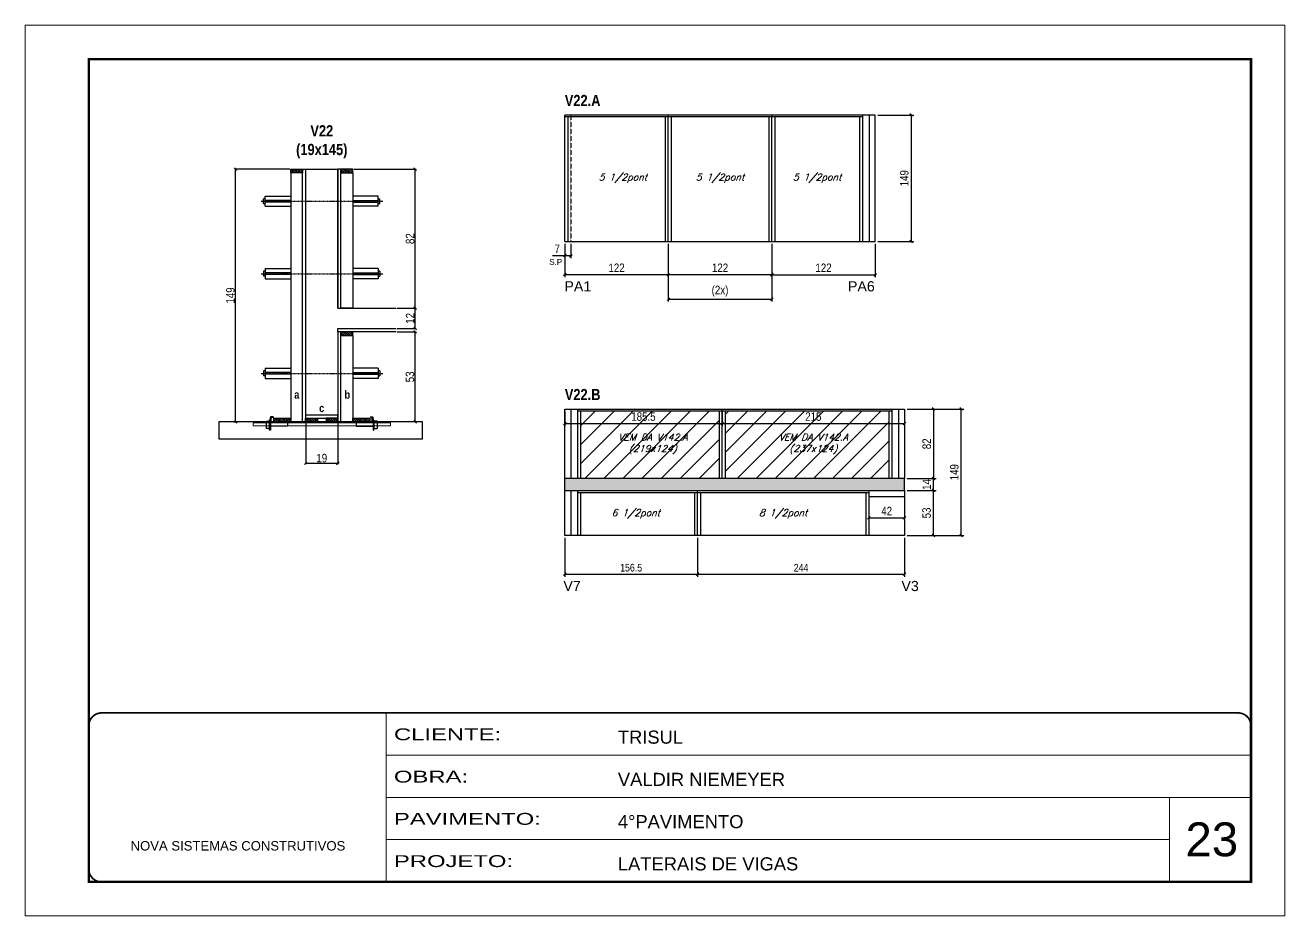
# Model space of a CAD drawing. Extents: x 3330 to 22105, y 1197 to 30204.
# Drawn here: x 6513 to 7998, y 23020 to 24070 of the extents above; entities that cross this region are included whole.
import ezdxf

# ---------------------------------------------------------------- set-up
doc = ezdxf.new("R2010")
doc.units = 0
for name, pattern in [('CONTINUO', [0]), ('DASHED', [0.75, 0.5, -0.25]), ('HIDDEN', [0.375, 0.25, -0.125])]:
    doc.linetypes.add(name, pattern=pattern)
for name, color, linetype in [('5', 5, 'Continuous'), ('barrote', 251, 'Continuous'), ('COTA', 241, 'Continuous'), ('detalhes', 4, 'Continuous'), ('NOMENCLATURA', 7, 'Continuous'), ('Painéis', 200, 'Continuous'), ('presilha', 1, 'Continuous'), ('SARR_2.2x10', 60, 'Continuous'), ('SARR_2.2x7', 40, 'Continuous'), ('SARR_3.5x7', 81, 'Continuous'), ('TENSOR', 3, 'Continuous'), ('texto', 7, 'Continuous')]:
    doc.layers.add(name, color=color, linetype=linetype)
for name, color, linetype, lineweight in [('CARIMBO', 255, 'Continuous', 9), ('CONCRETO', 251, 'Continuous', 25), ('Folhas', 255, 'Continuous', 9), ('Hachura', 251, 'Continuous', 9), ('SARRAFO DE PRESSAO', 251, 'DASHED', 9), ('SCO-___-LAJ', 2, 'Continuous', 0)]:
    doc.layers.add(name, color=color, linetype=linetype, lineweight=lineweight)
doc.styles.add('ARIAL', font='arial.ttf')
doc.styles.add('COTA TECNICA', font='techl___.ttf', dxfattribs={"height": 10})
doc.styles.add('COTA TECNICA 2X', font='techl___.ttf', dxfattribs={"height": 10})
doc.styles.add('COTA TECNICA-50', font='techl___.ttf', dxfattribs={"height": 9})
doc.styles.add('Romans', font='romans.shx')
doc.styles.add('ROMAS860', font='ROMAS860.SHX')
doc.styles.get("Standard").update_dxf_attribs({"font": 'arial.ttf'})
doc.styles.add('TECNICA', font='techb___.ttf', dxfattribs={"height": 10})
doc.styles.add('Tecnologia', font='')
doc.styles.get('Tecnologia').set_extended_font_data('Forgotten Futurist')
doc.dimstyles.new('COTA PAINEL-50', dxfattribs={"dimtxt": 9, "dimasz": 3, "dimexe": 3, "dimexo": 3, "dimgap": 3, "dimtad": 1, "dimdec": 1, "dimzin": 12, "dimdsep": 46, "dimtxsty": 'COTA TECNICA-50', "dimblk1": 'OBLIQUE', "dimblk2": 'OBLIQUE', "dimsah": 1, "dimcen": 0.9, "dimclrd": 4, "dimclre": 4, "dimclrt": 240, "dimadec": 1, "dimazin": 3, "dimtfac": 1, "dimtdec": 1, "dimtmove": 0, "dimatfit": 3, "dimfxl": 1, "dimtolj": 1, "dimtzin": 12, "dimarcsym": 0})
doc.dimstyles.new('PAINEL', dxfattribs={"dimtxt": 10, "dimasz": 3, "dimexe": 3, "dimexo": 3, "dimgap": 3, "dimtad": 1, "dimdec": 1, "dimzin": 12, "dimdsep": 46, "dimtxsty": 'COTA TECNICA', "dimblk1": 'OBLIQUE', "dimblk2": 'OBLIQUE', "dimsah": 1, "dimcen": 0.9, "dimclrd": 4, "dimclre": 4, "dimclrt": 240, "dimadec": 1, "dimazin": 3, "dimtfac": 1, "dimtdec": 1, "dimtmove": 0, "dimatfit": 3, "dimfxl": 1, "dimtolj": 1, "dimtzin": 12, "dimarcsym": 0})
doc.dimstyles.new('SECAO', dxfattribs={"dimscale": 0.333333, "dimtxt": 5, "dimasz": 9, "dimexe": 3, "dimexo": 3, "dimgap": 3, "dimtad": 1, "dimdec": 1, "dimlfac": 0.5, "dimzin": 12, "dimdsep": 46, "dimtxsty": 'COTA TECNICA 2X', "dimblk1": 'OBLIQUE', "dimblk2": 'OBLIQUE', "dimsah": 1, "dimcen": 0.9, "dimclrd": 4, "dimclre": 4, "dimclrt": 240, "dimadec": 1, "dimazin": 3, "dimtfac": 1, "dimtdec": 1, "dimtmove": 0, "dimatfit": 3, "dimfxl": 1, "dimtolj": 1, "dimtzin": 12, "dimarcsym": 0})
pattern_1 = [(135, (40079.4154, -99909.5428), (-1.122532015, -1.122532015), [])]

# ---------------------------------------------------------------- blocks, each defined once
blk = doc.blocks.new('9999999999')
at = {"color": 30, "linetype": 'CONTINUO'}
for p, q in [((98564.6, 34230.2), (98564.6, 34429.4)), ((98564.6, 34379.6), (99584, 34379.6)), ((98564.6, 34329.8), (99488, 34329.8)), ((99584, 34329.8), (99488, 34329.8)), ((99488, 34329.8), (99488, 34230.2)), ((98564.6, 34280), (99488, 34280))]:
    blk.add_line(p, q, dxfattribs=at)
at = {"color": 30, "linetype": 'CONTINUO', "const_width": 2}
blk.add_lwpolyline([(99584, 34230.2), (99584, 34414.4, 0.414214), (99569, 34429.4), (98229, 34429.4, 0.414214), (98214, 34414.4), (98214, 34245.2, 0.414214), (98229, 34230.2), (99584, 34230.2)], format="xyb", dxfattribs=at)
at = {"layer": 'Folhas'}
blk.add_lwpolyline([(98139, 34190.2), (99624, 34190.2), (99624, 35240.2), (98139, 35240.2)], close=True, dxfattribs=at)
at = {"layer": 'Folhas', "color": 30, "const_width": 3}
blk.add_lwpolyline([(98214, 34230.2), (99584, 34230.2), (99584, 35200.2), (98214, 35200.2)], close=True, dxfattribs=at)
at = {"color": 7, "linetype": 'Continuous', "ltscale": 5, "style": 'ARIAL'}
for s, height, p in [('TRISUL', 15.48, (98837.7, 34393.1)), ('VALDIR NIEMEYER', 15.483, (98837.7, 34343.3)), ('4°PAVIMENTO', 15.483, (98837.7, 34293.5)), ('NOVA SISTEMAS CONSTRUTIVOS', 11.059, (98263.2, 34267.2)), ('LATERAIS DE VIGAS', 15.483, (98837.7, 34243.7))]:
    blk.add_text(s, height=height, dxfattribs=at).set_placement(p)
at = {"layer": 'Folhas', "color": 7, "style": 'Tecnologia', "width": 1.5}
for s, p in [('CLIENTE:', (98573.7, 34397.2)), ('OBRA:', (98573.7, 34347.3)), ('PAVIMENTO:', (98573.7, 34297.5)), ('PROJETO:', (98573.7, 34247.7))]:
    blk.add_text(s, height=14, dxfattribs=at).set_placement(p)
blk = doc.blocks.new('PRESILHA METÁLICA 1')
at = {"layer": 'presilha'}
for p, q in [((0, 13), (6, 13)), ((0, 13), (0, 0)), ((6, 0), (0, 0)), ((6, 15.5), (7.5, 15.5)), ((6, -2.5), (6, 15.5)), ((6, 13), (6, 0)), ((7.5, 10.6), (7.5, 19.9)), ((7.5, 15.5), (7.5, -2.5)), ((37.5, 4.1), (7.5, 4.1)), ((12, 21), (8.6, 21)), ((9, 11.6), (9, 18.9)), ((12, 19.5), (9.6, 19.5)), ((37.5, 11), (9.6, 11)), ((12, 21), (12, 19.5)), ((37.5, 11), (37.5, 4.1)), ((7.5, -2.5), (6, -2.5))]:
    blk.add_line(p, q, dxfattribs=at)
for centre, radius, start, end in [((8.6, 19.9), 1.14, 90, 180), ((9.6, 18.9), 0.57, 90, 180), ((9.6, 11.6), 0.57, 180, 270)]:
    blk.add_arc(centre, radius, start, end, dxfattribs=at)
blk = doc.blocks.new('_Oblique')
at = {"color": 0, "linetype": 'ByBlock', "lineweight": -2}
blk.add_line((-0.5, -0.5), (0.5, 0.5), dxfattribs=at)
blk = doc.blocks.new('*D1506')
at = {"layer": 'COTA', "color": 4, "lineweight": -2, "transparency": 16777216}
for p, q in [((6843.9, 23601.6), (6843.9, 23552.7)), ((6881.9, 23601.6), (6881.9, 23552.7)), ((6843.9, 23553.7), (6881.9, 23553.7))]:
    blk.add_line(p, q, dxfattribs=at)
at = {"layer": 'Defpoints', "color": 0, "transparency": 16777216}
for p in [(6843.9, 23602.6), (6881.9, 23602.6), (6881.9, 23553.7)]:
    blk.add_point(p, dxfattribs=at)
at = {"layer": 'COTA', "color": 4, "lineweight": -2, "transparency": 16777216, "xscale": 3, "yscale": 3, "zscale": 3, "rotation": 180}
blk.add_blockref('_Oblique', (6843.9, 23553.7), dxfattribs=at)
at = {"layer": 'COTA', "color": 4, "lineweight": -2, "transparency": 16777216, "xscale": 3, "yscale": 3, "zscale": 3}
blk.add_blockref('_Oblique', (6881.9, 23553.7), dxfattribs=at)
at = {"layer": 'COTA', "color": 240, "transparency": 16777216, "insert": (6862.9, 23559.8), "char_height": 10, "attachment_point": 5, "style": 'COTA TECNICA 2X'}
blk.add_mtext('\\A1;19', dxfattribs=at)
blk = doc.blocks.new('*D1507')
at = {"layer": 'COTA', "color": 4, "lineweight": -2, "transparency": 16777216}
for p, q in [((6825.3, 23900.6), (6760.3, 23900.6)), ((6761.3, 23602.6), (6761.3, 23900.6)), ((6759.3, 23602.6), (6762.3, 23602.6))]:
    blk.add_line(p, q, dxfattribs=at)
at = {"layer": 'Defpoints', "color": 0, "transparency": 16777216}
for p in [(6761.3, 23900.6), (6826.3, 23900.6), (6758.3, 23602.6)]:
    blk.add_point(p, dxfattribs=at)
at = {"layer": 'COTA', "color": 4, "lineweight": -2, "transparency": 16777216, "xscale": 3, "yscale": 3, "zscale": 3}
for p, rotation in [((6761.3, 23900.6), 90), ((6761.3, 23602.6), 270)]:
    blk.add_blockref('_Oblique', p, dxfattribs=dict(at, rotation=rotation))
at = {"layer": 'COTA', "color": 240, "transparency": 16777216, "insert": (6755.2, 23751.6), "char_height": 10, "attachment_point": 5, "rotation": 90, "style": 'COTA TECNICA 2X'}
blk.add_mtext('\\A1;149', dxfattribs=at)
blk = doc.blocks.new('*D1508')
at = {"layer": 'COTA', "color": 4, "lineweight": -2, "transparency": 16777216}
for p, q in [((6951.6, 23708.6), (6974.1, 23708.6)), ((6973.1, 23602.6), (6973.1, 23708.6)), ((6980.7, 23602.6), (6972.1, 23602.6))]:
    blk.add_line(p, q, dxfattribs=at)
at = {"layer": 'Defpoints', "color": 0, "transparency": 16777216}
for p in [(6950.6, 23708.6), (6973.1, 23708.6), (6981.7, 23602.6)]:
    blk.add_point(p, dxfattribs=at)
at = {"layer": 'COTA', "color": 4, "lineweight": -2, "transparency": 16777216, "xscale": 3, "yscale": 3, "zscale": 3}
for p, rotation in [((6973.1, 23708.6), 90), ((6973.1, 23602.6), 270)]:
    blk.add_blockref('_Oblique', p, dxfattribs=dict(at, rotation=rotation))
at = {"layer": 'COTA', "color": 240, "transparency": 16777216, "insert": (6966.9, 23655.6), "char_height": 10, "attachment_point": 5, "rotation": 90, "style": 'COTA TECNICA 2X'}
blk.add_mtext('\\A1;53', dxfattribs=at)
blk = doc.blocks.new('*D1509')
at = {"layer": 'COTA', "color": 4, "lineweight": -2, "transparency": 16777216}
for p, q in [((6951.6, 23736.6), (6974.1, 23736.6)), ((6973.1, 23712.6), (6973.1, 23736.6)), ((6951.6, 23712.6), (6974.1, 23712.6))]:
    blk.add_line(p, q, dxfattribs=at)
at = {"layer": 'Defpoints', "color": 0, "transparency": 16777216}
for p in [(6950.6, 23736.6), (6973.1, 23736.6), (6950.6, 23712.6)]:
    blk.add_point(p, dxfattribs=at)
at = {"layer": 'COTA', "color": 4, "lineweight": -2, "transparency": 16777216, "xscale": 3, "yscale": 3, "zscale": 3}
for p, rotation in [((6973.1, 23736.6), 90), ((6973.1, 23712.6), 270)]:
    blk.add_blockref('_Oblique', p, dxfattribs=dict(at, rotation=rotation))
at = {"layer": 'COTA', "color": 240, "transparency": 16777216, "insert": (6967.1, 23724.6), "char_height": 10, "attachment_point": 5, "rotation": 90, "style": 'COTA TECNICA 2X'}
blk.add_mtext('\\A1;12', dxfattribs=at)
blk = doc.blocks.new('*D1510')
at = {"layer": 'COTA', "color": 4, "lineweight": -2, "transparency": 16777216}
for p, q in [((6900.5, 23900.6), (6974.1, 23900.6)), ((6973.1, 23736.6), (6973.1, 23900.6)), ((6951.6, 23736.6), (6974.1, 23736.6))]:
    blk.add_line(p, q, dxfattribs=at)
at = {"layer": 'Defpoints', "color": 0, "transparency": 16777216}
for p in [(6899.5, 23900.6), (6973.1, 23900.6), (6950.6, 23736.6)]:
    blk.add_point(p, dxfattribs=at)
at = {"layer": 'COTA', "color": 4, "lineweight": -2, "transparency": 16777216, "xscale": 3, "yscale": 3, "zscale": 3}
for p, rotation in [((6973.1, 23900.6), 90), ((6973.1, 23736.6), 270)]:
    blk.add_blockref('_Oblique', p, dxfattribs=dict(at, rotation=rotation))
at = {"layer": 'COTA', "color": 240, "transparency": 16777216, "insert": (6967, 23818.6), "char_height": 10, "attachment_point": 5, "rotation": 90, "style": 'COTA TECNICA 2X'}
blk.add_mtext('\\A1;82', dxfattribs=at)
blk = doc.blocks.new('*D1469')
at = {"layer": 'COTA', "color": 4, "linetype": 'ByBlock', "lineweight": -2, "transparency": 16777216}
for p, q in [((7271.4, 23812.3), (7271.4, 23773.1)), ((7393.4, 23812.3), (7393.4, 23773.1)), ((7393.4, 23776.1), (7271.4, 23776.1))]:
    blk.add_line(p, q, dxfattribs=at)
at = {"layer": 'Defpoints', "color": 0, "linetype": 'ByBlock', "transparency": 16777216}
for p in [(7271.4, 23815.3), (7393.4, 23815.3), (7271.4, 23776.1)]:
    blk.add_point(p, dxfattribs=at)
at = {"layer": 'COTA', "color": 4, "linetype": 'ByBlock', "lineweight": -2, "transparency": 16777216, "xscale": 3, "yscale": 3, "zscale": 3, "rotation": 180}
blk.add_blockref('_Oblique', (7271.4, 23776.1), dxfattribs=at)
at = {"layer": 'COTA', "color": 4, "linetype": 'ByBlock', "lineweight": -2, "transparency": 16777216, "xscale": 3, "yscale": 3, "zscale": 3}
blk.add_blockref('_Oblique', (7393.4, 23776.1), dxfattribs=at)
at = {"layer": 'COTA', "color": 240, "linetype": 'ByBlock', "transparency": 16777216, "insert": (7332.4, 23784.2), "char_height": 10, "attachment_point": 5, "style": 'COTA TECNICA'}
blk.add_mtext('\\A1;122', dxfattribs=at)
blk = doc.blocks.new('*D1470')
at = {"layer": 'COTA', "color": 4, "linetype": 'ByBlock', "lineweight": -2, "transparency": 16777216}
for p, q in [((7149.4, 23812.3), (7149.4, 23773.1)), ((7271.4, 23812.3), (7271.4, 23773.1)), ((7271.4, 23776.1), (7149.4, 23776.1))]:
    blk.add_line(p, q, dxfattribs=at)
at = {"layer": 'Defpoints', "color": 0, "linetype": 'ByBlock', "transparency": 16777216}
for p in [(7149.4, 23815.3), (7271.4, 23815.3), (7149.4, 23776.1)]:
    blk.add_point(p, dxfattribs=at)
at = {"layer": 'COTA', "color": 4, "linetype": 'ByBlock', "lineweight": -2, "transparency": 16777216, "xscale": 3, "yscale": 3, "zscale": 3, "rotation": 180}
blk.add_blockref('_Oblique', (7149.4, 23776.1), dxfattribs=at)
at = {"layer": 'COTA', "color": 4, "linetype": 'ByBlock', "lineweight": -2, "transparency": 16777216, "xscale": 3, "yscale": 3, "zscale": 3}
blk.add_blockref('_Oblique', (7271.4, 23776.1), dxfattribs=at)
at = {"layer": 'COTA', "color": 240, "linetype": 'ByBlock', "transparency": 16777216, "insert": (7210.4, 23784.2), "char_height": 10, "attachment_point": 5, "style": 'COTA TECNICA'}
blk.add_mtext('\\A1;122', dxfattribs=at)
blk = doc.blocks.new('*D1471')
at = {"layer": 'COTA', "color": 4, "linetype": 'ByBlock', "lineweight": -2, "transparency": 16777216}
for p, q in [((7393.4, 23812.3), (7393.4, 23773.1)), ((7515.4, 23812.3), (7515.4, 23773.1)), ((7393.4, 23776.1), (7515.4, 23776.1))]:
    blk.add_line(p, q, dxfattribs=at)
at = {"layer": 'Defpoints', "color": 0, "linetype": 'ByBlock', "transparency": 16777216}
for p in [(7393.4, 23815.3), (7515.4, 23815.3), (7515.4, 23776.1)]:
    blk.add_point(p, dxfattribs=at)
at = {"layer": 'COTA', "color": 4, "linetype": 'ByBlock', "lineweight": -2, "transparency": 16777216, "xscale": 3, "yscale": 3, "zscale": 3, "rotation": 180}
blk.add_blockref('_Oblique', (7393.4, 23776.1), dxfattribs=at)
at = {"layer": 'COTA', "color": 4, "linetype": 'ByBlock', "lineweight": -2, "transparency": 16777216, "xscale": 3, "yscale": 3, "zscale": 3}
blk.add_blockref('_Oblique', (7515.4, 23776.1), dxfattribs=at)
at = {"layer": 'COTA', "color": 240, "linetype": 'ByBlock', "transparency": 16777216, "insert": (7454.4, 23784.2), "char_height": 10, "attachment_point": 5, "style": 'COTA TECNICA'}
blk.add_mtext('\\A1;122', dxfattribs=at)
blk = doc.blocks.new('*D1472')
at = {"layer": 'COTA', "color": 4, "linetype": 'ByBlock', "lineweight": -2, "transparency": 16777216}
for p, q in [((7271.4, 23812.3), (7271.4, 23744.3)), ((7393.4, 23812.3), (7393.4, 23744.3)), ((7271.4, 23747.3), (7393.4, 23747.3))]:
    blk.add_line(p, q, dxfattribs=at)
at = {"layer": 'Defpoints', "color": 0, "linetype": 'ByBlock', "transparency": 16777216}
for p in [(7271.4, 23815.3), (7393.4, 23815.3), (7393.4, 23747.3)]:
    blk.add_point(p, dxfattribs=at)
at = {"layer": 'COTA', "color": 4, "linetype": 'ByBlock', "lineweight": -2, "transparency": 16777216, "xscale": 3, "yscale": 3, "zscale": 3, "rotation": 180}
blk.add_blockref('_Oblique', (7271.4, 23747.3), dxfattribs=at)
at = {"layer": 'COTA', "color": 4, "linetype": 'ByBlock', "lineweight": -2, "transparency": 16777216, "xscale": 3, "yscale": 3, "zscale": 3}
blk.add_blockref('_Oblique', (7393.4, 23747.3), dxfattribs=at)
at = {"layer": 'COTA', "color": 240, "linetype": 'ByBlock', "transparency": 16777216, "insert": (7332.4, 23756.6), "char_height": 10, "attachment_point": 5, "style": 'COTA TECNICA'}
blk.add_mtext('\\A1;(2x)', dxfattribs=at)
blk = doc.blocks.new('*D1473')
at = {"layer": 'COTA', "color": 4, "linetype": 'ByBlock', "lineweight": -2, "transparency": 16777216}
for p, q in [((7518.4, 23964.3), (7560.7, 23964.3)), ((7557.7, 23964.3), (7557.7, 23815.3)), ((7518.4, 23815.3), (7560.7, 23815.3))]:
    blk.add_line(p, q, dxfattribs=at)
at = {"layer": 'Defpoints', "color": 0, "linetype": 'ByBlock', "transparency": 16777216}
for p in [(7515.4, 23964.3), (7515.4, 23815.3), (7557.7, 23815.3)]:
    blk.add_point(p, dxfattribs=at)
at = {"layer": 'COTA', "color": 4, "linetype": 'ByBlock', "lineweight": -2, "transparency": 16777216, "xscale": 3, "yscale": 3, "zscale": 3}
for p, rotation in [((7557.7, 23964.3), 90), ((7557.7, 23815.3), 270)]:
    blk.add_blockref('_Oblique', p, dxfattribs=dict(at, rotation=rotation))
at = {"layer": 'COTA', "color": 240, "linetype": 'ByBlock', "transparency": 16777216, "insert": (7549.6, 23889.8), "char_height": 10, "attachment_point": 5, "rotation": 90, "style": 'COTA TECNICA'}
blk.add_mtext('\\A1;149', dxfattribs=at)
blk = doc.blocks.new('*D1474')
at = {"layer": 'COTA', "color": 4, "linetype": 'ByBlock', "lineweight": -2, "transparency": 16777216}
for p, q in [((7149.4, 23465.7), (7149.4, 23420)), ((7305.9, 23465.7), (7305.9, 23420)), ((7149.4, 23423), (7305.9, 23423))]:
    blk.add_line(p, q, dxfattribs=at)
at = {"layer": 'Defpoints', "color": 0, "linetype": 'ByBlock', "transparency": 16777216}
for p in [(7149.4, 23468.7), (7305.9, 23468.7), (7305.9, 23423)]:
    blk.add_point(p, dxfattribs=at)
at = {"layer": 'COTA', "color": 4, "linetype": 'ByBlock', "lineweight": -2, "transparency": 16777216, "xscale": 3, "yscale": 3, "zscale": 3, "rotation": 180}
blk.add_blockref('_Oblique', (7149.4, 23423), dxfattribs=at)
at = {"layer": 'COTA', "color": 4, "linetype": 'ByBlock', "lineweight": -2, "transparency": 16777216, "xscale": 3, "yscale": 3, "zscale": 3}
blk.add_blockref('_Oblique', (7305.9, 23423), dxfattribs=at)
at = {"layer": 'COTA', "color": 240, "linetype": 'ByBlock', "transparency": 16777216, "insert": (7227.6, 23430.6), "char_height": 9, "attachment_point": 5, "style": 'COTA TECNICA-50'}
blk.add_mtext('\\A1;156.5', dxfattribs=at)
blk = doc.blocks.new('*D1475')
at = {"layer": 'COTA', "color": 4, "linetype": 'ByBlock', "lineweight": -2, "transparency": 16777216}
for p, q in [((7305.9, 23465.7), (7305.9, 23420)), ((7549.9, 23465.7), (7549.9, 23420)), ((7305.9, 23423), (7549.9, 23423))]:
    blk.add_line(p, q, dxfattribs=at)
at = {"layer": 'Defpoints', "color": 0, "linetype": 'ByBlock', "transparency": 16777216}
for p in [(7305.9, 23468.7), (7549.9, 23468.7), (7549.9, 23423)]:
    blk.add_point(p, dxfattribs=at)
at = {"layer": 'COTA', "color": 4, "linetype": 'ByBlock', "lineweight": -2, "transparency": 16777216, "xscale": 3, "yscale": 3, "zscale": 3, "rotation": 180}
blk.add_blockref('_Oblique', (7305.9, 23423), dxfattribs=at)
at = {"layer": 'COTA', "color": 4, "linetype": 'ByBlock', "lineweight": -2, "transparency": 16777216, "xscale": 3, "yscale": 3, "zscale": 3}
blk.add_blockref('_Oblique', (7549.9, 23423), dxfattribs=at)
at = {"layer": 'COTA', "color": 240, "linetype": 'ByBlock', "transparency": 16777216, "insert": (7427.9, 23430.6), "char_height": 9, "attachment_point": 5, "style": 'COTA TECNICA-50'}
blk.add_mtext('\\A1;244', dxfattribs=at)
blk = doc.blocks.new('*D1476')
at = {"layer": 'COTA', "color": 4, "linetype": 'ByBlock', "lineweight": -2, "transparency": 16777216}
for p, q in [((7507.9, 23492.2), (7507.9, 23486.4)), ((7507.9, 23489.4), (7549.9, 23489.4)), ((7549.9, 23492.2), (7549.9, 23486.4))]:
    blk.add_line(p, q, dxfattribs=at)
at = {"layer": 'Defpoints', "color": 0, "linetype": 'ByBlock', "transparency": 16777216}
for p in [(7507.9, 23495.2), (7549.9, 23495.2), (7549.9, 23489.4)]:
    blk.add_point(p, dxfattribs=at)
at = {"layer": 'COTA', "color": 4, "linetype": 'ByBlock', "lineweight": -2, "transparency": 16777216, "xscale": 3, "yscale": 3, "zscale": 3, "rotation": 180}
blk.add_blockref('_Oblique', (7507.9, 23489.4), dxfattribs=at)
at = {"layer": 'COTA', "color": 4, "linetype": 'ByBlock', "lineweight": -2, "transparency": 16777216, "xscale": 3, "yscale": 3, "zscale": 3}
blk.add_blockref('_Oblique', (7549.9, 23489.4), dxfattribs=at)
at = {"layer": 'COTA', "color": 240, "linetype": 'ByBlock', "transparency": 16777216, "insert": (7528.9, 23497.5), "char_height": 10, "attachment_point": 5, "style": 'COTA TECNICA'}
blk.add_mtext('\\A1;42', dxfattribs=at)
blk = doc.blocks.new('*D1049')
at = {"layer": 'COTA', "color": 4, "linetype": 'ByBlock', "lineweight": -2, "transparency": 16777216}
for p, q in [((7149.4, 23812.3), (7149.4, 23795.5)), ((7156.4, 23812.3), (7156.4, 23795.5)), ((7149.4, 23798.5), (7134.7, 23798.5)), ((7156.4, 23798.5), (7149.4, 23798.5))]:
    blk.add_line(p, q, dxfattribs=at)
at = {"layer": 'Defpoints', "color": 0, "linetype": 'ByBlock', "transparency": 16777216}
for p in [(7149.4, 23815.3), (7156.4, 23815.3), (7149.4, 23798.5)]:
    blk.add_point(p, dxfattribs=at)
at = {"layer": 'COTA', "color": 4, "linetype": 'ByBlock', "lineweight": -2, "transparency": 16777216, "xscale": 3, "yscale": 3, "zscale": 3, "rotation": 180}
blk.add_blockref('_Oblique', (7149.4, 23798.5), dxfattribs=at)
at = {"layer": 'COTA', "color": 4, "linetype": 'ByBlock', "lineweight": -2, "transparency": 16777216, "xscale": 3, "yscale": 3, "zscale": 3}
blk.add_blockref('_Oblique', (7156.4, 23798.5), dxfattribs=at)
at = {"layer": 'COTA', "color": 240, "linetype": 'ByBlock', "transparency": 16777216, "insert": (7140.5, 23806.6), "char_height": 10, "attachment_point": 5, "style": 'COTA TECNICA'}
blk.add_mtext('\\A1;7', dxfattribs=at)
blk = doc.blocks.new('*D1050')
at = {"layer": 'COTA', "color": 4, "linetype": 'ByBlock', "lineweight": -2, "transparency": 16777216}
for p, q in [((7552.9, 23521.7), (7587.1, 23521.7)), ((7584.1, 23468.7), (7584.1, 23521.7)), ((7552.9, 23468.7), (7587.1, 23468.7))]:
    blk.add_line(p, q, dxfattribs=at)
at = {"layer": 'Defpoints', "color": 0, "linetype": 'ByBlock', "transparency": 16777216}
for p in [(7549.9, 23521.7), (7584.1, 23521.7), (7549.9, 23468.7)]:
    blk.add_point(p, dxfattribs=at)
at = {"layer": 'COTA', "color": 4, "linetype": 'ByBlock', "lineweight": -2, "transparency": 16777216, "xscale": 3, "yscale": 3, "zscale": 3}
for p, rotation in [((7584.1, 23521.7), 90), ((7584.1, 23468.7), 270)]:
    blk.add_blockref('_Oblique', p, dxfattribs=dict(at, rotation=rotation))
at = {"layer": 'COTA', "color": 240, "linetype": 'ByBlock', "transparency": 16777216, "insert": (7575.9, 23495.2), "char_height": 10, "attachment_point": 5, "rotation": 90, "style": 'COTA TECNICA'}
blk.add_mtext('\\A1;53', dxfattribs=at)
blk = doc.blocks.new('*D1051')
at = {"layer": 'COTA', "color": 4, "linetype": 'ByBlock', "lineweight": -2, "transparency": 16777216}
for p, q in [((7552.9, 23535.7), (7587.1, 23535.7)), ((7584.1, 23521.7), (7584.1, 23535.7)), ((7552.9, 23521.7), (7587.1, 23521.7))]:
    blk.add_line(p, q, dxfattribs=at)
at = {"layer": 'Defpoints', "color": 0, "linetype": 'ByBlock', "transparency": 16777216}
for p in [(7549.9, 23535.7), (7584.1, 23535.7), (7549.9, 23521.7)]:
    blk.add_point(p, dxfattribs=at)
at = {"layer": 'COTA', "color": 4, "linetype": 'ByBlock', "lineweight": -2, "transparency": 16777216, "xscale": 3, "yscale": 3, "zscale": 3}
for p, rotation in [((7584.1, 23535.7), 90), ((7584.1, 23521.7), 270)]:
    blk.add_blockref('_Oblique', p, dxfattribs=dict(at, rotation=rotation))
at = {"layer": 'COTA', "color": 240, "linetype": 'ByBlock', "transparency": 16777216, "insert": (7576.1, 23528.7), "char_height": 10, "attachment_point": 5, "rotation": 90, "style": 'COTA TECNICA'}
blk.add_mtext('\\A1;14', dxfattribs=at)
blk = doc.blocks.new('*D1052')
at = {"layer": 'COTA', "color": 4, "linetype": 'ByBlock', "lineweight": -2, "transparency": 16777216}
for p, q in [((7552.9, 23617.7), (7587.1, 23617.7)), ((7584.1, 23617.7), (7584.1, 23535.7)), ((7552.9, 23535.7), (7587.1, 23535.7))]:
    blk.add_line(p, q, dxfattribs=at)
at = {"layer": 'Defpoints', "color": 0, "linetype": 'ByBlock', "transparency": 16777216}
for p in [(7549.9, 23617.7), (7549.9, 23535.7), (7584.1, 23535.7)]:
    blk.add_point(p, dxfattribs=at)
at = {"layer": 'COTA', "color": 4, "linetype": 'ByBlock', "lineweight": -2, "transparency": 16777216, "xscale": 3, "yscale": 3, "zscale": 3}
for p, rotation in [((7584.1, 23617.7), 90), ((7584.1, 23535.7), 270)]:
    blk.add_blockref('_Oblique', p, dxfattribs=dict(at, rotation=rotation))
at = {"layer": 'COTA', "color": 240, "linetype": 'ByBlock', "transparency": 16777216, "insert": (7576.1, 23576.7), "char_height": 10, "attachment_point": 5, "rotation": 90, "style": 'COTA TECNICA'}
blk.add_mtext('\\A1;82', dxfattribs=at)
blk = doc.blocks.new('*D1053')
at = {"layer": 'COTA', "color": 4, "linetype": 'ByBlock', "lineweight": -2, "transparency": 16777216}
for p, q in [((7552.9, 23617.7), (7619.7, 23617.7)), ((7616.7, 23468.7), (7616.7, 23617.7)), ((7552.9, 23468.7), (7619.7, 23468.7))]:
    blk.add_line(p, q, dxfattribs=at)
at = {"layer": 'Defpoints', "color": 0, "linetype": 'ByBlock', "transparency": 16777216}
for p in [(7549.9, 23617.7), (7616.7, 23617.7), (7549.9, 23468.7)]:
    blk.add_point(p, dxfattribs=at)
at = {"layer": 'COTA', "color": 4, "linetype": 'ByBlock', "lineweight": -2, "transparency": 16777216, "xscale": 3, "yscale": 3, "zscale": 3}
for p, rotation in [((7616.7, 23617.7), 90), ((7616.7, 23468.7), 270)]:
    blk.add_blockref('_Oblique', p, dxfattribs=dict(at, rotation=rotation))
at = {"layer": 'COTA', "color": 240, "linetype": 'ByBlock', "transparency": 16777216, "insert": (7608.6, 23543.2), "char_height": 10, "attachment_point": 5, "rotation": 90, "style": 'COTA TECNICA'}
blk.add_mtext('\\A1;149', dxfattribs=at)
blk = doc.blocks.new('*D1132')
at = {"layer": 'COTA', "color": 4, "linetype": 'ByBlock', "lineweight": -2, "transparency": 16777216}
for p, q in [((7149.4, 23614.7), (7149.4, 23597.7)), ((7334.9, 23614.7), (7334.9, 23597.7)), ((7149.4, 23600.7), (7334.9, 23600.7))]:
    blk.add_line(p, q, dxfattribs=at)
at = {"layer": 'Defpoints', "color": 0, "linetype": 'ByBlock', "transparency": 16777216}
for p in [(7149.4, 23617.7), (7334.9, 23617.7), (7334.9, 23600.7)]:
    blk.add_point(p, dxfattribs=at)
at = {"layer": 'COTA', "color": 4, "linetype": 'ByBlock', "lineweight": -2, "transparency": 16777216, "xscale": 3, "yscale": 3, "zscale": 3, "rotation": 180}
blk.add_blockref('_Oblique', (7149.4, 23600.7), dxfattribs=at)
at = {"layer": 'COTA', "color": 4, "linetype": 'ByBlock', "lineweight": -2, "transparency": 16777216, "xscale": 3, "yscale": 3, "zscale": 3}
blk.add_blockref('_Oblique', (7334.9, 23600.7), dxfattribs=at)
at = {"layer": 'COTA', "color": 240, "linetype": 'ByBlock', "transparency": 16777216, "insert": (7242.1, 23608.8), "char_height": 10, "attachment_point": 5, "style": 'COTA TECNICA'}
blk.add_mtext('\\A1;185.5', dxfattribs=at)
blk = doc.blocks.new('*D1133')
at = {"layer": 'COTA', "color": 4, "linetype": 'ByBlock', "lineweight": -2, "transparency": 16777216}
for p, q in [((7334.9, 23614.7), (7334.9, 23597.7)), ((7549.9, 23614.7), (7549.9, 23597.7)), ((7334.9, 23600.7), (7549.9, 23600.7))]:
    blk.add_line(p, q, dxfattribs=at)
at = {"layer": 'Defpoints', "color": 0, "linetype": 'ByBlock', "transparency": 16777216}
for p in [(7334.9, 23617.7), (7549.9, 23617.7), (7549.9, 23600.7)]:
    blk.add_point(p, dxfattribs=at)
at = {"layer": 'COTA', "color": 4, "linetype": 'ByBlock', "lineweight": -2, "transparency": 16777216, "xscale": 3, "yscale": 3, "zscale": 3, "rotation": 180}
blk.add_blockref('_Oblique', (7334.9, 23600.7), dxfattribs=at)
at = {"layer": 'COTA', "color": 4, "linetype": 'ByBlock', "lineweight": -2, "transparency": 16777216, "xscale": 3, "yscale": 3, "zscale": 3}
blk.add_blockref('_Oblique', (7549.9, 23600.7), dxfattribs=at)
at = {"layer": 'COTA', "color": 240, "linetype": 'ByBlock', "transparency": 16777216, "insert": (7442.4, 23608.8), "char_height": 10, "attachment_point": 5, "style": 'COTA TECNICA'}
blk.add_mtext('\\A1;215', dxfattribs=at)

msp = doc.modelspace()

# ---------------------------------------------------------------- hatches: boundary and pattern name
at = {"layer": 'COTA', "linetype": 'ByBlock'}
h = msp.add_hatch(dxfattribs=at)
h.set_pattern_fill('AR-CONC', color=256, scale=0.03)
h.set_pattern_definition([(50, (-125645.3996, -5427.082), (5.46554007, -0.47817257), [0.5715, -6.2865]), (355, (-125645.3996, -5427.082), (-1.05730264, 5.73170536), [0.4572, -5.02921753]), (100.4514447, (-125644.944, -5427.122), (4.40823741, 5.25353256), [0.48570026, -5.34270734]), (46.1842, (-125645.3996, -5425.558), (8.13237123, -1.26126984), [0.85725, -9.42975]), (96.6355576, (-125644.722, -5425.663), (7.122124, 7.42278374), [0.7285507, -8.01406824]), (351.184151, (-125645.4, -5425.558), (7.122124, 7.42278374), [0.685799, -7.54379196]), (21, (-125644.6376, -5425.939), (4.54843174, -3.06795595), [0.5715, -6.2865]), (326, (-125644.6376, -5425.939), (1.85406085, 5.52563898), [0.4572, -5.0292]), (71.451445, (-125644.2586, -5426.195), (6.40249258, 2.45768307), [0.48570026, -5.34269813]), (37.5, (-125645.3996, -5427.0821), (0.092658098, 2.536651166), [0, -4.96824, 0, -5.1054, 0, -5.04825]), (7.5, (-125645.3996, -5427.0821), (2.004589875, 3.005417245), [0, -2.91084, 0, -4.85394, 0, -1.92405]), (327.5, (-125647.0989, -5427.0821), (4.067717855, -0.17186232), [0, -1.905, 0, -5.9436, 0, -7.8867]), (317.5, (-125647.861, -5427.082), (4.44387544, 0.76279473), [0, -2.4765, 0, -3.94716, 0, -5.6007])])
h.paths.add_polyline_path([(7149.4, 23535.65), (7149.4, 23521.65), (7549.9, 23521.65), (7549.9, 23535.65)])
at = {"layer": 'Hachura', "linetype": 'ByBlock'}
h = msp.add_hatch(dxfattribs=at)
h.set_pattern_fill('ANSI31', color=256, scale=5)
h.set_pattern_definition([(45, (-125691.273, -5427.082), (-11.2253202, 11.2253202), [])])
h.paths.add_polyline_path([(7331.4, 23535.65), (7331.4, 23615.45), (7167.9, 23615.45), (7167.9, 23535.65)])
h.paths.add_polyline_path([(7338.4, 23535.65), (7531.4, 23535.65), (7531.4, 23615.45), (7338.4, 23615.45)])
at = {"layer": 'SARR_2.2x10'}
h = msp.add_hatch(dxfattribs=at)
h.set_pattern_fill('ANSI31', color=256, scale=0.5, angle=90)
h.set_pattern_definition([(135, (39999.8154, -99909.5428), (-1.122532015, -1.122532015), [])])
h.paths.add_polyline_path([(6806.28, 23607.03), (6806.28, 23602.63), (6826.28, 23602.63), (6826.28, 23607.03)])
h = msp.add_hatch(dxfattribs=at)
h.set_pattern_fill('ANSI31', color=256, scale=0.5, angle=90)
h.set_pattern_definition([(135, (40093.0154, -99909.5428), (-1.122532015, -1.122532015), [])])
h.paths.add_polyline_path([(6899.48, 23607.03), (6899.48, 23602.63), (6919.48, 23602.63), (6919.48, 23607.03)])
at = {"layer": 'SARR_2.2x7'}
h = msp.add_hatch(dxfattribs=at)
h.set_pattern_fill('ANSI31', color=256, scale=0.5, angle=90)
h.set_pattern_definition([(135, (39993.8154, -99615.9428), (-1.122532015, -1.122532015), [])])
h.paths.add_polyline_path([(6840.28, 23900.63), (6840.28, 23896.23), (6826.28, 23896.23), (6826.28, 23900.63)])
h = msp.add_hatch(dxfattribs=at)
h.set_pattern_fill('ANSI31', color=256, scale=0.5, angle=90)
h.set_pattern_definition([(135, (40013.8154, -99615.9428), (-1.122532015, -1.122532015), [])])
h.paths.add_polyline_path([(6885.48, 23900.63), (6885.48, 23896.23), (6899.48, 23896.23), (6899.48, 23900.63)])
h = msp.add_hatch(dxfattribs=at)
h.set_pattern_fill('ANSI31', color=256, scale=0.5, angle=90)
h.set_pattern_definition([(135, (40013.8154, -99807.9428), (-1.122532015, -1.122532015), [])])
h.paths.add_polyline_path([(6885.48, 23708.63), (6885.48, 23704.23), (6899.48, 23704.23), (6899.48, 23708.63)])
h = msp.add_hatch(dxfattribs=at)
h.set_pattern_fill('ANSI31', color=256, scale=0.5, angle=90)
h.set_pattern_definition(pattern_1)
h.paths.add_polyline_path([(6857.88, 23602.63), (6857.88, 23607.03), (6843.88, 23607.03), (6843.88, 23602.63)])
h = msp.add_hatch(dxfattribs=at)
h.set_pattern_fill('ANSI31', color=256, scale=0.5, angle=90)
h.set_pattern_definition(pattern_1)
h.paths.add_polyline_path([(6867.88, 23607.03), (6867.88, 23602.63), (6881.88, 23602.63), (6881.88, 23607.03)])

# ---------------------------------------------------------------- linework, layer by layer
at = {"ltscale": 3}
for p, q in [((6794.28, 23859.69), (6794.28, 23865.69)), ((6796.28, 23865.69), (6794.28, 23865.69)), ((6796.28, 23856.69), (6796.28, 23868.69)), ((6796.28, 23868.69), (6826.28, 23868.69)), ((6929.48, 23868.69), (6899.48, 23868.69)), ((6929.48, 23856.69), (6929.48, 23868.69)), ((6929.48, 23865.69), (6931.48, 23865.69)), ((6931.48, 23859.69), (6931.48, 23865.69)), ((6796.28, 23859.69), (6794.28, 23859.69)), ((6826.28, 23863.69), (6796.28, 23863.69)), ((6826.28, 23861.69), (6796.28, 23861.69)), ((6796.28, 23856.69), (6826.28, 23856.69)), ((6899.48, 23863.69), (6929.48, 23863.69)), ((6899.48, 23861.69), (6929.48, 23861.69)), ((6929.48, 23856.69), (6899.48, 23856.69)), ((6931.48, 23859.69), (6929.48, 23859.69)), ((6794.28, 23780.26), (6794.28, 23774.26)), ((6796.28, 23780.26), (6794.28, 23780.26)), ((6796.28, 23783.26), (6796.28, 23771.26)), ((6796.28, 23783.26), (6826.28, 23783.26)), ((6826.28, 23778.26), (6796.28, 23778.26)), ((6826.28, 23776.26), (6796.28, 23776.26)), ((6929.48, 23783.26), (6899.48, 23783.26)), ((6899.48, 23778.26), (6929.48, 23778.26)), ((6899.48, 23776.26), (6929.48, 23776.26)), ((6929.48, 23783.26), (6929.48, 23771.26)), ((6931.48, 23780.26), (6929.48, 23780.26)), ((6931.48, 23780.26), (6931.48, 23774.26)), ((6796.28, 23774.26), (6794.28, 23774.26)), ((6796.28, 23771.26), (6826.28, 23771.26)), ((6929.48, 23771.26), (6899.48, 23771.26)), ((6929.48, 23774.26), (6931.48, 23774.26)), ((6794.28, 23662.77), (6794.28, 23656.77)), ((6796.28, 23662.77), (6794.28, 23662.77)), ((6796.28, 23656.77), (6794.28, 23656.77)), ((6796.28, 23665.77), (6796.28, 23653.77)), ((6796.28, 23665.77), (6826.28, 23665.77)), ((6826.28, 23660.77), (6796.28, 23660.77)), ((6826.28, 23658.77), (6796.28, 23658.77)), ((6929.48, 23665.77), (6899.48, 23665.77)), ((6899.48, 23660.77), (6929.48, 23660.77)), ((6899.48, 23658.77), (6929.48, 23658.77)), ((6929.48, 23665.77), (6929.48, 23653.77)), ((6931.48, 23662.77), (6929.48, 23662.77)), ((6929.48, 23656.77), (6931.48, 23656.77)), ((6931.48, 23662.77), (6931.48, 23656.77)), ((6796.28, 23653.77), (6826.28, 23653.77)), ((6929.48, 23653.77), (6899.48, 23653.77))]:
    msp.add_line(p, q, dxfattribs=at)
at = {"layer": 'barrote'}
msp.add_lwpolyline([(6741.44, 23582.63), (6981.66, 23582.63), (6981.66, 23602.63), (6741.44, 23602.63)], close=True, dxfattribs=at)
at = {"layer": 'CONCRETO', "linetype": 'Continuous'}
msp.add_line((6843.88, 23900.63), (6881.88, 23900.63), dxfattribs=at)
at = {"layer": 'COTA', "linetype": 'ByBlock'}
for p, q in [((7149.4, 23521.65), (7149.4, 23535.65)), ((7549.9, 23521.65), (7549.9, 23535.65))]:
    msp.add_line(p, q, dxfattribs=at)
at = {"layer": 'Painéis', "linetype": 'Continuous'}
for p, q in [((7515.4, 23964.35), (7149.4, 23964.35)), ((7149.4, 23815.35), (7149.4, 23964.35)), ((7271.4, 23815.35), (7271.4, 23964.35)), ((7393.4, 23815.35), (7393.4, 23964.35)), ((7515.4, 23815.35), (7515.4, 23964.35)), ((7149.4, 23815.35), (7515.4, 23815.35)), ((6881.88, 23736.63), (6950.58, 23736.63)), ((7149.4, 23535.65), (7149.4, 23617.65)), ((7149.4, 23617.65), (7549.9, 23617.65)), ((7334.9, 23535.65), (7334.9, 23617.65)), ((7549.9, 23617.65), (7549.9, 23535.65)), ((7549.9, 23535.65), (7149.4, 23535.65)), ((7149.4, 23468.65), (7149.4, 23521.65)), ((7149.4, 23521.65), (7549.9, 23521.65)), ((7305.9, 23468.65), (7305.9, 23521.65)), ((7549.9, 23521.65), (7549.9, 23468.65)), ((7549.9, 23468.65), (7149.4, 23468.65))]:
    msp.add_line(p, q, dxfattribs=at)
for points in [[(6840.28, 23602.63), (6840.28, 23900.63), (6843.88, 23900.63), (6843.88, 23602.63)], [(6885.48, 23736.63), (6885.48, 23900.63), (6881.88, 23900.63), (6881.88, 23736.63)], [(6885.48, 23602.63), (6885.48, 23708.63), (6881.88, 23708.63), (6881.88, 23602.63)], [(6881.88, 23610.63), (6843.88, 23610.63), (6843.88, 23607.03), (6881.88, 23607.03)]]:
    msp.add_lwpolyline(points, close=True, dxfattribs=at)
for points in [[(6881.88, 23736.63), (6881.88, 23900.63)], [(6950.58, 23708.63), (6881.88, 23708.63), (6881.88, 23712.63), (6950.58, 23712.63)]]:
    msp.add_lwpolyline(points, dxfattribs=at)
at = {"layer": 'SARR_2.2x10'}
for points in [[(6806.28, 23607.03), (6826.28, 23607.03), (6826.28, 23602.63), (6806.28, 23602.63)], [(6899.48, 23607.03), (6919.48, 23607.03), (6919.48, 23602.63), (6899.48, 23602.63)]]:
    msp.add_lwpolyline(points, close=True, dxfattribs=at)
at = {"layer": 'SARR_2.2x7', "linetype": 'Continuous'}
for p, q in [((7271.4, 23962.15), (7149.4, 23962.15)), ((7393.4, 23962.15), (7271.4, 23962.15)), ((7500.4, 23962.15), (7393.4, 23962.15)), ((7508.4, 23964.35), (7508.4, 23815.35)), ((7156.4, 23617.65), (7156.4, 23535.65)), ((7164.4, 23615.45), (7334.9, 23615.45)), ((7334.9, 23615.45), (7534.9, 23615.45)), ((7542.9, 23617.65), (7542.9, 23535.65)), ((7156.4, 23521.65), (7156.4, 23468.65)), ((7164.4, 23519.45), (7305.9, 23519.45)), ((7305.9, 23519.45), (7507.9, 23519.45)), ((7507.9, 23514.65), (7549.9, 23514.65))]:
    msp.add_line(p, q, dxfattribs=at)
at = {"layer": 'SARR_2.2x7', "linetype": 'HIDDEN'}
msp.add_line((7156.4, 23964.35), (7156.4, 23815.35), dxfattribs=at)
at = {"layer": 'SARR_2.2x7'}
for points in [[(6826.28, 23900.63), (6840.28, 23900.63), (6840.28, 23896.23), (6826.28, 23896.23)], [(6843.88, 23607.03), (6857.88, 23607.03), (6857.88, 23602.63), (6843.88, 23602.63)], [(6881.88, 23607.03), (6867.88, 23607.03), (6867.88, 23602.63), (6881.88, 23602.63)]]:
    msp.add_lwpolyline(points, close=True, dxfattribs=at)
at = {"layer": 'SARR_2.2x7', "elevation": 0}
for points in [[(6899.48, 23900.63), (6885.48, 23900.63), (6885.48, 23896.23), (6899.48, 23896.23)], [(6899.48, 23708.63), (6885.48, 23708.63), (6885.48, 23704.23), (6899.48, 23704.23)]]:
    msp.add_lwpolyline(points, close=True, dxfattribs=at)
at = {"layer": 'SARR_3.5x7'}
for p, q in [((7152.9, 23962.15), (7152.9, 23815.35)), ((7267.9, 23962.15), (7267.9, 23815.35)), ((7274.9, 23962.15), (7274.9, 23815.35)), ((7389.9, 23962.15), (7389.9, 23815.35)), ((7396.9, 23962.15), (7396.9, 23815.35)), ((7496.9, 23962.15), (7496.9, 23815.35)), ((7500.4, 23964.35), (7500.4, 23815.35)), ((7164.4, 23617.65), (7164.4, 23535.65)), ((7167.9, 23615.45), (7167.9, 23535.65)), ((7331.4, 23615.45), (7331.4, 23535.65)), ((7338.4, 23615.45), (7338.4, 23535.65)), ((7531.4, 23615.45), (7531.4, 23535.65)), ((7534.9, 23617.65), (7534.9, 23535.65)), ((7164.4, 23521.65), (7164.4, 23468.65)), ((7167.9, 23519.45), (7167.9, 23468.65)), ((7302.4, 23519.45), (7302.4, 23468.65)), ((7309.4, 23519.45), (7309.4, 23468.65)), ((7504.4, 23519.45), (7504.4, 23468.65)), ((7507.9, 23521.65), (7507.9, 23468.65))]:
    msp.add_line(p, q, dxfattribs=at)
for points in [[(6840.28, 23896.23), (6826.28, 23896.23), (6826.28, 23602.63), (6840.28, 23602.63)], [(6885.48, 23896.23), (6899.48, 23896.23), (6899.48, 23736.63), (6885.48, 23736.63)], [(6885.48, 23704.23), (6899.48, 23704.23), (6899.48, 23602.63), (6885.48, 23602.63)]]:
    msp.add_lwpolyline(points, close=True, dxfattribs=at)
at = {"layer": 'SCO-___-LAJ', "color": 1}
msp.add_lwpolyline([(6781.82, 23601.29), (6943.93, 23601.29), (6943.93, 23598.09), (6781.82, 23598.09)], close=True, dxfattribs=at)
at = {"layer": 'TENSOR', "linetype": 'HIDDEN', "ltscale": 0.5}
for p, q in [((6791.28, 23862.69), (6934.78, 23862.69)), ((6791.28, 23777.26), (6934.78, 23777.26)), ((6791.28, 23659.77), (6934.78, 23659.77))]:
    msp.add_line(p, q, dxfattribs=at)

# ---------------------------------------------------------------- block references
at = {"layer": 'presilha', "yscale": 0.6666666666666666, "zscale": 0.6666666666666666}
for p, xscale in [((6797.41, 23594.66), 0.6666666666666666), ((6928.34, 23594.66), -0.6666666666666666)]:
    msp.add_blockref('PRESILHA METÁLICA 1', p, dxfattribs=dict(at, xscale=xscale))
at = {"layer": 'SARRAFO DE PRESSAO', "color": 6, "linetype": 'ByBlock'}
msp.add_blockref('9999999999', (-91625.75, -11169.96), dxfattribs=at)

# ---------------------------------------------------------------- texts
at = {"layer": '5', "linetype": 'Continuous'}
for s, rotation, p in [('PA1', 359.99996, (7148.93, 23756.41)), ('PA6', 359.99996, (7483.18, 23756.41)), ('V7', 0.00004, (7147.7, 23403.09)), ('V3', 0.00004, (7546.23, 23403.09))]:
    msp.add_text(s, height=12, rotation=rotation, dxfattribs=at).set_placement(p)
at = {"layer": 'CARIMBO', "style": 'ARIAL'}
msp.add_text('23', height=40, dxfattribs=at).set_placement((7881.09, 23090.39))
at = {"layer": 'detalhes', "style": 'TECNICA'}
for s, p in [('a', (6830.4, 23629.96)), ('b', (6889.67, 23629.94)), ('c', (6859.74, 23614.1))]:
    msp.add_text(s, height=9.6, dxfattribs=at).set_placement(p)
at = {"layer": 'NOMENCLATURA', "style": 'TECNICA'}
for s, p in [('V22.A', (7149.4, 23974.87)), ('V22.B', (7149.4, 23628.17))]:
    msp.add_text(s, height=13.2, dxfattribs=at).set_placement(p)
at = {"layer": 'NOMENCLATURA', "insert": (6862.88, 23952.32), "char_height": 13.2, "attachment_point": 2, "style": 'TECNICA'}
msp.add_mtext_dynamic_manual_height_columns('V22\\P(19x145)', width=300.2766, gutter_width=1, heights=[0], dxfattribs=at)
at = {"layer": 'texto', "color": 2, "char_height": 8, "attachment_point": 5, "style": 'Romans'}
for s, insert in [('{\\Q19;\\C256;5 1/2pont}', (7217.9, 23889.85)), ('{\\Q19;\\C256;5 1/2pont}', (7332.4, 23889.85)), ('{\\Q19;\\C256;5 1/2pont}', (7446.9, 23889.85)), ('{\\Q19;\\C256;VEM DA V142.A\\P(219x124)}', (7253.15, 23576.59)), ('{\\Q19;\\C256;VEM DA V142.A\\P(237x124)}', (7442.4, 23576.59)), ('{\\Q19;\\C256;6 1/2pont}', (7233.15, 23494.15)), ('{\\Q19;\\C256;8 1/2pont}', (7406.9, 23494.15))]:
    msp.add_mtext(s, dxfattribs=dict(at, insert=insert))
at = {"layer": 'texto', "color": 4, "insert": (7138.69, 23791.05), "char_height": 7, "attachment_point": 5, "style": 'ROMAS860'}
msp.add_mtext('S.P', dxfattribs=at)

# ---------------------------------------------------------------- dimensions: what is measured, and where the dimension line sits
at = {"layer": 'COTA', "linetype": 'ByBlock'}
for base, p1, p2, angle, picture, middle in [((7557.7, 23815.35), (7515.4, 23964.35), (7515.4, 23815.35), 90, '*D1473', (7549.6, 23889.85)), ((7271.4, 23776.14), (7393.4, 23815.35), (7271.4, 23815.35), 180, '*D1469', (7332.4, 23784.2)), ((7584.15, 23535.65), (7549.9, 23617.65), (7549.9, 23535.65), 90, '*D1052', (7576.05, 23576.65)), ((7616.72, 23617.65), (7549.9, 23468.65), (7549.9, 23617.65), 90, '*D1053', (7608.61, 23543.15)), ((7584.15, 23521.65), (7549.9, 23468.65), (7549.9, 23521.65), 90, '*D1050', (7575.93, 23495.15))]:
    dim = msp.add_linear_dim(base=base, p1=p1, p2=p2, angle=angle, dimstyle='PAINEL', dxfattribs=at)
    dim.commit()
    dim.dimension.update_dxf_attribs({"geometry": picture, "text_midpoint": middle})
at = {"layer": 'COTA'}
for base, p1, p2, picture, middle in [((6761.33, 23900.63), (6758.33, 23602.63), (6826.28, 23900.63), '*D1507', (6755.23, 23751.63)), ((6973.14, 23900.63), (6950.58, 23736.63), (6899.48, 23900.63), '*D1510', (6967.04, 23818.63)), ((6973.14, 23736.63), (6950.58, 23712.63), (6950.58, 23736.63), '*D1509', (6967.08, 23724.63)), ((6973.14, 23708.63), (6981.66, 23602.63), (6950.58, 23708.63), '*D1508', (6966.92, 23655.63))]:
    dim = msp.add_linear_dim(base=base, p1=p1, p2=p2, angle=90, dimstyle='SECAO', dxfattribs=at)
    dim.commit()
    dim.dimension.update_dxf_attribs({"geometry": picture, "text_midpoint": middle})
at = {"layer": 'COTA', "linetype": 'ByBlock'}
for base, p1, p2, picture, middle in [((7149.4, 23798.54), (7156.4, 23815.35), (7149.4, 23815.35), '*D1049', (7140.53, 23806.62)), ((7515.4, 23776.14), (7393.4, 23815.35), (7515.4, 23815.35), '*D1471', (7454.4, 23784.2)), ((7334.9, 23600.67), (7149.4, 23617.65), (7334.9, 23617.65), '*D1132', (7242.15, 23608.8)), ((7549.9, 23489.39), (7507.9, 23495.15), (7549.9, 23495.15), '*D1476', (7528.9, 23497.47))]:
    dim = msp.add_linear_dim(base=base, p1=p1, p2=p2, dimstyle='PAINEL', dxfattribs=at)
    dim.commit()
    dim.dimension.update_dxf_attribs({"geometry": picture, "text_midpoint": middle})
for base, p1, p2, dimstyle, override, picture, middle in [((7149.4, 23776.14), (7271.4, 23815.35), (7149.4, 23815.35), 'PAINEL', {"dimtmove": 1}, '*D1470', (7210.4, 23784.2)), ((7305.9, 23422.99), (7149.4, 23468.65), (7305.9, 23468.65), 'COTA PAINEL-50', {"dimarcsym": 1}, '*D1474', (7227.65, 23430.59))]:
    dim = msp.add_linear_dim(base=base, p1=p1, p2=p2, angle=180, dimstyle=dimstyle, override=override, dxfattribs=at)
    dim.commit()
    dim.dimension.update_dxf_attribs({"geometry": picture, "text_midpoint": middle})
dim = msp.add_linear_dim(base=(7393.4, 23747.34), p1=(7271.4, 23815.35), p2=(7393.4, 23815.35), text='(2x)', dimstyle='PAINEL', dxfattribs=at)
dim.commit()
dim.dimension.update_dxf_attribs({"geometry": '*D1472', "text_midpoint": (7332.4, 23756.56)})
for base, p1, p2, dimstyle, override, picture, middle in [((7549.9, 23600.67), (7334.9, 23617.65), (7549.9, 23617.65), 'PAINEL', {"dimtmove": 1}, '*D1133', (7442.4, 23608.78)), ((7549.9, 23422.99), (7305.9, 23468.65), (7549.9, 23468.65), 'COTA PAINEL-50', {"dimarcsym": 1}, '*D1475', (7427.9, 23430.56))]:
    dim = msp.add_linear_dim(base=base, p1=p1, p2=p2, dimstyle=dimstyle, override=override, dxfattribs=at)
    dim.commit()
    dim.dimension.update_dxf_attribs({"geometry": picture, "text_midpoint": middle})
at = {"layer": 'COTA'}
dim = msp.add_linear_dim(base=(6881.88, 23553.71), p1=(6843.88, 23602.63), p2=(6881.88, 23602.63), dimstyle='SECAO', dxfattribs=at)
dim.commit()
dim.dimension.update_dxf_attribs({"geometry": '*D1506', "text_midpoint": (6862.88, 23559.8)})
at = {"layer": 'COTA', "linetype": 'ByBlock'}
dim = msp.add_linear_dim(base=(7584.15, 23535.65), p1=(7549.9, 23521.65), p2=(7549.9, 23535.65), angle=90, dimstyle='PAINEL', dxfattribs=at)
dim.commit()
dim.dimension.update_dxf_attribs({"geometry": '*D1051', "text_midpoint": (7584.15, 23528.65), "dimtype": 160})

doc.saveas('drawing.dxf')
